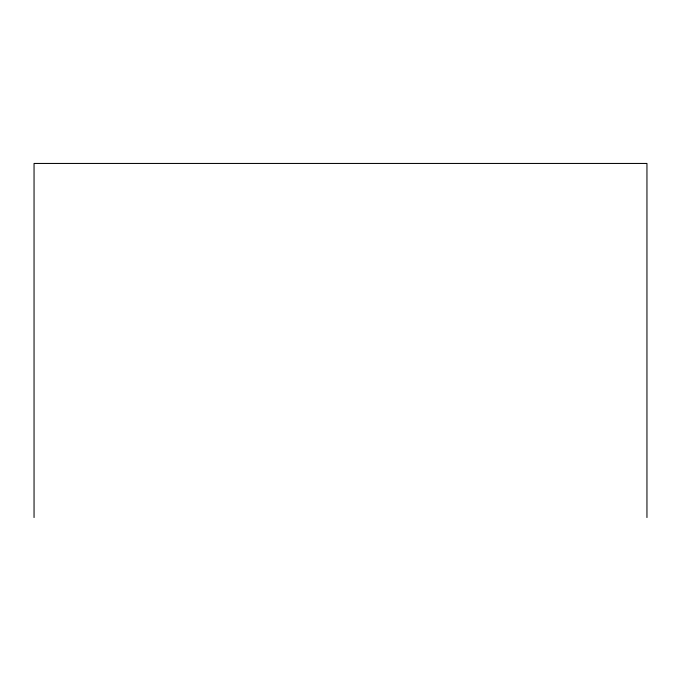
<?xml version="1.0" encoding="UTF-8"?>
<svg xmlns="http://www.w3.org/2000/svg" width="681" height="681" viewBox="0 0 681 681"><rect width="100%" height="100%" fill="white"/><g stroke="black" fill="none" stroke-linecap="round" stroke-linejoin="round"><path stroke-width="1.02" d="M646.95 517.551L646.95 163.449L34.05 163.449L34.05 517.551"/></g></svg>
